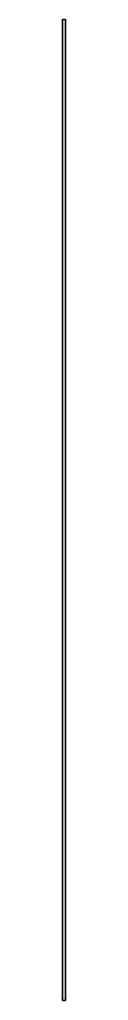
# Model space of a CAD drawing. Header units: millimetres. Extents: x -3368 to 3235, y -802 to 803.
# Drawn here: x 3232 to 3235, y -380 to 664 of the extents above.
import ezdxf

# ---------------------------------------------------------------- set-up
doc = ezdxf.new("R2010")
doc.units = ezdxf.units.MM
doc.linetypes.add('HIDDEN', pattern=[1.905, 1.27, -0.635])

msp = doc.modelspace()

# ---------------------------------------------------------------- linework, layer by layer
at = {"color": 7, "linetype": 'Continuous', "lineweight": 35}
for p, q in [((3231.9, -380.4), (3231.9, 663.6)), ((3231.9, 663.6), (3234.9, 663.6)), ((3234.9, -380.4), (3234.9, 663.6)), ((3231.9, -380.4), (3234.9, -380.4))]:
    msp.add_line(p, q, dxfattribs=at)
at = {"color": 7, "linetype": 'HIDDEN'}
msp.add_line((3234.9, 663.6), (3234.9, -380.4), dxfattribs=at)

doc.saveas('drawing.dxf')
